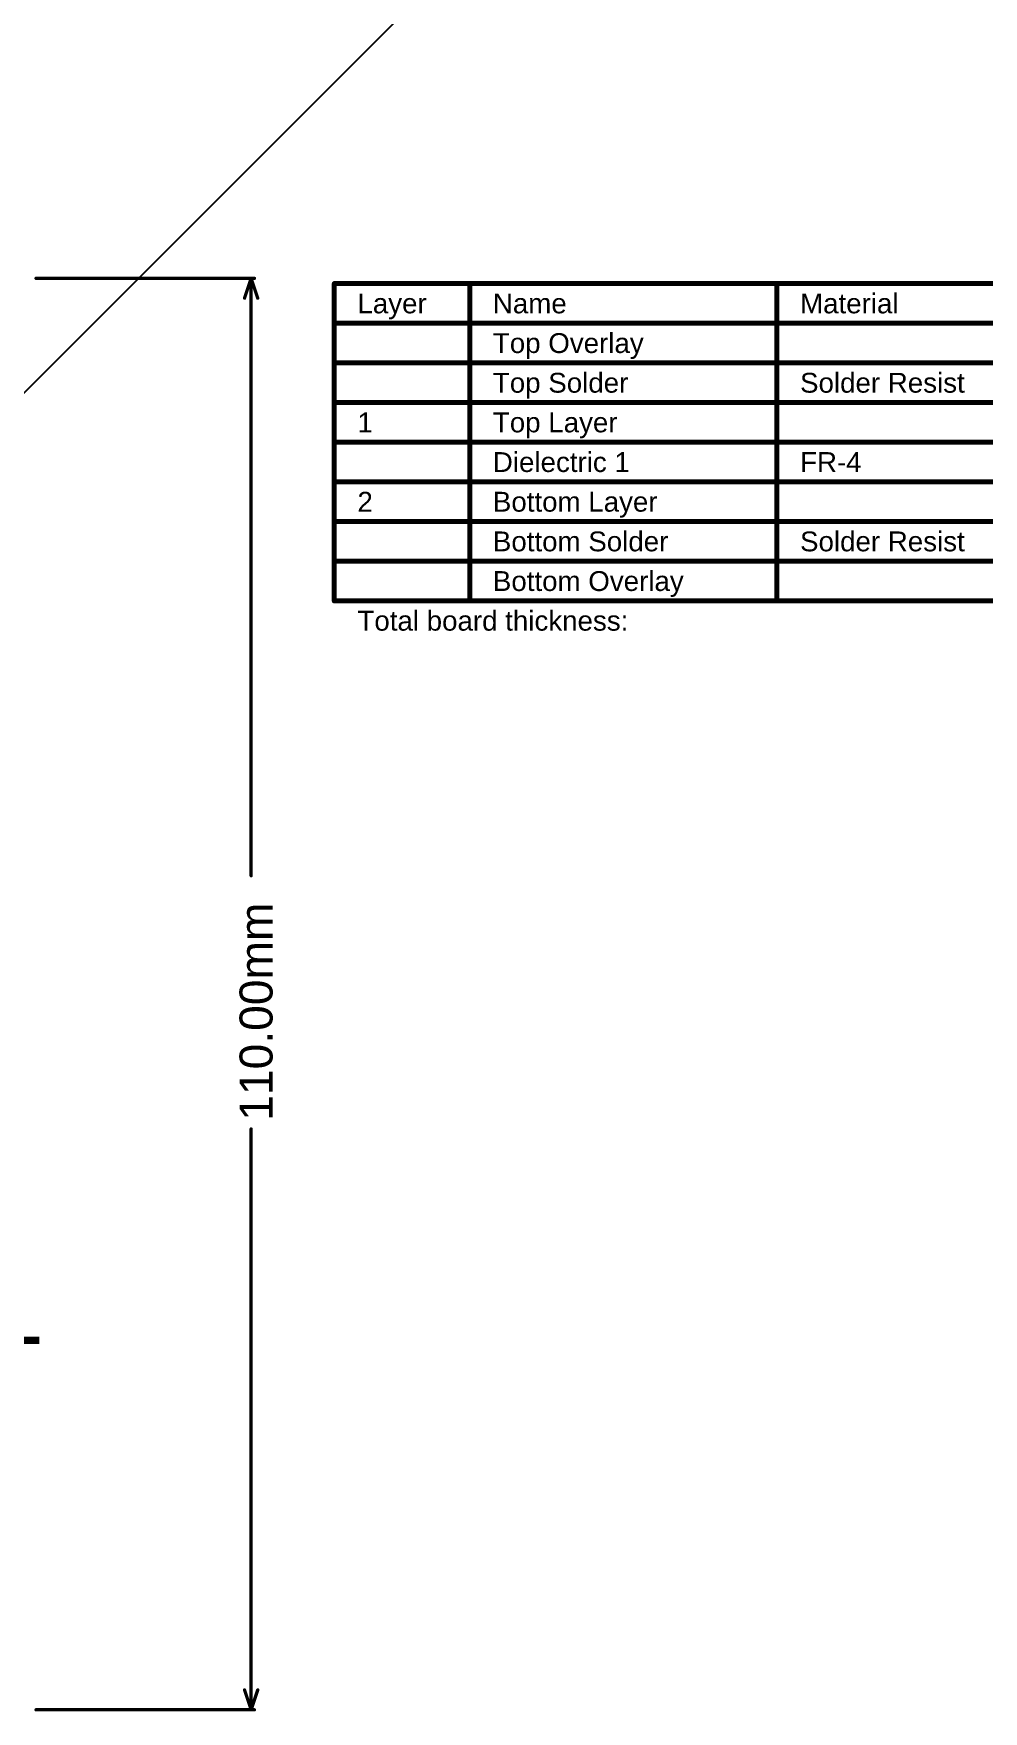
# Model space of a CAD drawing. Header units: inches. Extents: x 0 to 212, y 0 to 208.
# Drawn here: x 8.12 to 10.99, y -0.16 to 4.92 of the extents above; entities that cross this region are included whole.
import ezdxf

# ---------------------------------------------------------------- set-up
doc = ezdxf.new("R2010")
doc.units = ezdxf.units.IN
doc.header["$MEASUREMENT"] = 0
for name, color, linetype in [('Dimensions', 6, 'Continuous'), ('Fabrication', 76, 'Continuous'), ('Top Overlay', 2, 'Continuous'), ('Top Solder', 216, 'Continuous')]:
    doc.layers.add(name, color=color, linetype=linetype)
doc.styles.add('Arial', font='', dxfattribs={"height": 0.2})
doc.styles.add('Arial Black_Bold', font='', dxfattribs={"height": 0.2})
doc.styles.get('Arial').set_extended_font_data('Arial')
doc.styles.get('Arial Black_Bold').set_extended_font_data('Arial Black', bold=True)

# ---------------------------------------------------------------- blocks, each defined once
blk = doc.blocks.new('P____DI_3333_8_82')
at = {"layer": 'Top Solder'}
blk.add_line((0.004, 0.0488), (-204.7636, 204.757), dxfattribs=at)

msp = doc.modelspace()

# ---------------------------------------------------------------- linework, layer by layer
at = {"layer": 'Dimensions'}
for points in [[(8.1249, 4.1769, 0.01, 0.01, 0), (8.7859, 4.1769, 0.01, 0.01, 0)], [(8.7559, 4.1169, 0.01, 0.01, 0), (8.7759, 4.1769, 0.01, 0.01, 0)], [(8.7759, 4.1769, 0.01, 0.01, 0), (8.7959, 4.1169, 0.01, 0.01, 0)], [(8.7759, 2.3697, 0.01, 0.01, 0), (8.7759, 4.1769, 0.01, 0.01, 0)], [(8.7759, -0.1538, 0.01, 0.01, 0), (8.7759, 1.6033, 0.01, 0.01, 0)], [(8.7559, -0.0938, 0.01, 0.01, 0), (8.7759, -0.1538, 0.01, 0.01, 0)], [(8.7759, -0.1538, 0.01, 0.01, 0), (8.7959, -0.0938, 0.01, 0.01, 0)], [(8.1249, -0.1538, 0.01, 0.01, 0), (8.7859, -0.1538, 0.01, 0.01, 0)]]:
    msp.add_lwpolyline(points, format="xyseb", dxfattribs=at)
for points in [[(8.1224, 4.1769, 0.005, 0.005, 1), (8.1274, 4.1769, 0.005, 0.005, 1)], [(8.7734, 4.1769, 0.005, 0.005, 1), (8.7784, 4.1769, 0.005, 0.005, 1)], [(8.7734, 4.1769, 0.005, 0.005, 1), (8.7784, 4.1769, 0.005, 0.005, 1)], [(8.7734, 4.1769, 0.005, 0.005, 1), (8.7784, 4.1769, 0.005, 0.005, 1)], [(8.7834, 4.1769, 0.005, 0.005, 1), (8.7884, 4.1769, 0.005, 0.005, 1)], [(8.7534, 4.1169, 0.005, 0.005, 1), (8.7584, 4.1169, 0.005, 0.005, 1)], [(8.7934, 4.1169, 0.005, 0.005, 1), (8.7984, 4.1169, 0.005, 0.005, 1)], [(8.7734, 2.3697, 0.005, 0.005, 1), (8.7784, 2.3697, 0.005, 0.005, 1)], [(8.7734, 1.6033, 0.005, 0.005, 1), (8.7784, 1.6033, 0.005, 0.005, 1)], [(8.7534, -0.0938, 0.005, 0.005, 1), (8.7584, -0.0938, 0.005, 0.005, 1)], [(8.7934, -0.0938, 0.005, 0.005, 1), (8.7984, -0.0938, 0.005, 0.005, 1)], [(8.1224, -0.1538, 0.005, 0.005, 1), (8.1274, -0.1538, 0.005, 0.005, 1)], [(8.7734, -0.1538, 0.005, 0.005, 1), (8.7784, -0.1538, 0.005, 0.005, 1)], [(8.7734, -0.1538, 0.005, 0.005, 1), (8.7784, -0.1538, 0.005, 0.005, 1)], [(8.7734, -0.1538, 0.005, 0.005, 1), (8.7784, -0.1538, 0.005, 0.005, 1)], [(8.7834, -0.1538, 0.005, 0.005, 1), (8.7884, -0.1538, 0.005, 0.005, 1)]]:
    msp.add_lwpolyline(points, format="xyseb", close=True, dxfattribs=at)
at = {"layer": 'Fabrication'}
for points in [[(9.0276, 4.161, 0.015, 0.015, 0), (13.5664, 4.161, 0.015, 0.015, 0)], [(9.0276, 3.201, 0.015, 0.015, 0), (9.0276, 4.161, 0.015, 0.015, 0)], [(9.4375, 3.201, 0.015, 0.015, 0), (9.4375, 4.161, 0.015, 0.015, 0)], [(10.3672, 3.201, 0.015, 0.015, 0), (10.3672, 4.161, 0.015, 0.015, 0)], [(9.0276, 4.041, 0.015, 0.015, 0), (13.5664, 4.041, 0.015, 0.015, 0)], [(9.0276, 3.921, 0.015, 0.015, 0), (9.4375, 3.921, 0.015, 0.015, 0)], [(9.4375, 3.921, 0.015, 0.015, 0), (10.3672, 3.921, 0.015, 0.015, 0)], [(10.3672, 3.921, 0.015, 0.015, 0), (11.227, 3.921, 0.015, 0.015, 0)], [(9.0276, 3.801, 0.015, 0.015, 0), (9.4375, 3.801, 0.015, 0.015, 0)], [(9.4375, 3.801, 0.015, 0.015, 0), (10.3672, 3.801, 0.015, 0.015, 0)], [(10.3672, 3.801, 0.015, 0.015, 0), (11.227, 3.801, 0.015, 0.015, 0)], [(9.0276, 3.681, 0.015, 0.015, 0), (9.4375, 3.681, 0.015, 0.015, 0)], [(9.4375, 3.681, 0.015, 0.015, 0), (10.3672, 3.681, 0.015, 0.015, 0)], [(10.3672, 3.681, 0.015, 0.015, 0), (11.227, 3.681, 0.015, 0.015, 0)], [(9.0276, 3.561, 0.015, 0.015, 0), (9.4375, 3.561, 0.015, 0.015, 0)], [(9.4375, 3.561, 0.015, 0.015, 0), (10.3672, 3.561, 0.015, 0.015, 0)], [(10.3672, 3.561, 0.015, 0.015, 0), (11.227, 3.561, 0.015, 0.015, 0)], [(9.0276, 3.441, 0.015, 0.015, 0), (9.4375, 3.441, 0.015, 0.015, 0)], [(9.4375, 3.441, 0.015, 0.015, 0), (10.3672, 3.441, 0.015, 0.015, 0)], [(10.3672, 3.441, 0.015, 0.015, 0), (11.227, 3.441, 0.015, 0.015, 0)], [(9.0276, 3.321, 0.015, 0.015, 0), (9.4375, 3.321, 0.015, 0.015, 0)], [(9.4375, 3.321, 0.015, 0.015, 0), (10.3672, 3.321, 0.015, 0.015, 0)], [(10.3672, 3.321, 0.015, 0.015, 0), (11.227, 3.321, 0.015, 0.015, 0)], [(9.0276, 3.201, 0.015, 0.015, 0), (9.4375, 3.201, 0.015, 0.015, 0)], [(9.4375, 3.201, 0.015, 0.015, 0), (10.3672, 3.201, 0.015, 0.015, 0)], [(10.3672, 3.201, 0.015, 0.015, 0), (11.227, 3.201, 0.015, 0.015, 0)]]:
    msp.add_lwpolyline(points, format="xyseb", dxfattribs=at)
for points in [[(9.0238, 4.161, 0.0075, 0.0075, 1), (9.0313, 4.161, 0.0075, 0.0075, 1)], [(9.0238, 4.161, 0.0075, 0.0075, 1), (9.0313, 4.161, 0.0075, 0.0075, 1)], [(9.4337, 4.161, 0.0075, 0.0075, 1), (9.4412, 4.161, 0.0075, 0.0075, 1)], [(10.3635, 4.161, 0.0075, 0.0075, 1), (10.371, 4.161, 0.0075, 0.0075, 1)], [(9.0238, 4.041, 0.0075, 0.0075, 1), (9.0313, 4.041, 0.0075, 0.0075, 1)], [(9.0238, 3.921, 0.0075, 0.0075, 1), (9.0313, 3.921, 0.0075, 0.0075, 1)], [(9.4337, 3.921, 0.0075, 0.0075, 1), (9.4412, 3.921, 0.0075, 0.0075, 1)], [(9.4337, 3.921, 0.0075, 0.0075, 1), (9.4412, 3.921, 0.0075, 0.0075, 1)], [(10.3635, 3.921, 0.0075, 0.0075, 1), (10.371, 3.921, 0.0075, 0.0075, 1)], [(10.3635, 3.921, 0.0075, 0.0075, 1), (10.371, 3.921, 0.0075, 0.0075, 1)], [(9.0238, 3.801, 0.0075, 0.0075, 1), (9.0313, 3.801, 0.0075, 0.0075, 1)], [(9.4337, 3.801, 0.0075, 0.0075, 1), (9.4412, 3.801, 0.0075, 0.0075, 1)], [(9.4337, 3.801, 0.0075, 0.0075, 1), (9.4412, 3.801, 0.0075, 0.0075, 1)], [(10.3635, 3.801, 0.0075, 0.0075, 1), (10.371, 3.801, 0.0075, 0.0075, 1)], [(10.3635, 3.801, 0.0075, 0.0075, 1), (10.371, 3.801, 0.0075, 0.0075, 1)], [(9.0238, 3.681, 0.0075, 0.0075, 1), (9.0313, 3.681, 0.0075, 0.0075, 1)], [(9.4337, 3.681, 0.0075, 0.0075, 1), (9.4412, 3.681, 0.0075, 0.0075, 1)], [(9.4337, 3.681, 0.0075, 0.0075, 1), (9.4412, 3.681, 0.0075, 0.0075, 1)], [(10.3635, 3.681, 0.0075, 0.0075, 1), (10.371, 3.681, 0.0075, 0.0075, 1)], [(10.3635, 3.681, 0.0075, 0.0075, 1), (10.371, 3.681, 0.0075, 0.0075, 1)], [(9.0238, 3.561, 0.0075, 0.0075, 1), (9.0313, 3.561, 0.0075, 0.0075, 1)], [(9.4337, 3.561, 0.0075, 0.0075, 1), (9.4412, 3.561, 0.0075, 0.0075, 1)], [(9.4337, 3.561, 0.0075, 0.0075, 1), (9.4412, 3.561, 0.0075, 0.0075, 1)], [(10.3635, 3.561, 0.0075, 0.0075, 1), (10.371, 3.561, 0.0075, 0.0075, 1)], [(10.3635, 3.561, 0.0075, 0.0075, 1), (10.371, 3.561, 0.0075, 0.0075, 1)], [(9.0238, 3.441, 0.0075, 0.0075, 1), (9.0313, 3.441, 0.0075, 0.0075, 1)], [(9.4337, 3.441, 0.0075, 0.0075, 1), (9.4412, 3.441, 0.0075, 0.0075, 1)], [(9.4337, 3.441, 0.0075, 0.0075, 1), (9.4412, 3.441, 0.0075, 0.0075, 1)], [(10.3635, 3.441, 0.0075, 0.0075, 1), (10.371, 3.441, 0.0075, 0.0075, 1)], [(10.3635, 3.441, 0.0075, 0.0075, 1), (10.371, 3.441, 0.0075, 0.0075, 1)], [(9.0238, 3.321, 0.0075, 0.0075, 1), (9.0313, 3.321, 0.0075, 0.0075, 1)], [(9.4337, 3.321, 0.0075, 0.0075, 1), (9.4412, 3.321, 0.0075, 0.0075, 1)], [(9.4337, 3.321, 0.0075, 0.0075, 1), (9.4412, 3.321, 0.0075, 0.0075, 1)], [(10.3635, 3.321, 0.0075, 0.0075, 1), (10.371, 3.321, 0.0075, 0.0075, 1)], [(10.3635, 3.321, 0.0075, 0.0075, 1), (10.371, 3.321, 0.0075, 0.0075, 1)], [(9.0238, 3.201, 0.0075, 0.0075, 1), (9.0313, 3.201, 0.0075, 0.0075, 1)], [(9.0238, 3.201, 0.0075, 0.0075, 1), (9.0313, 3.201, 0.0075, 0.0075, 1)], [(9.4337, 3.201, 0.0075, 0.0075, 1), (9.4412, 3.201, 0.0075, 0.0075, 1)], [(9.4337, 3.201, 0.0075, 0.0075, 1), (9.4412, 3.201, 0.0075, 0.0075, 1)], [(9.4337, 3.201, 0.0075, 0.0075, 1), (9.4412, 3.201, 0.0075, 0.0075, 1)], [(10.3635, 3.201, 0.0075, 0.0075, 1), (10.371, 3.201, 0.0075, 0.0075, 1)], [(10.3635, 3.201, 0.0075, 0.0075, 1), (10.371, 3.201, 0.0075, 0.0075, 1)], [(10.3635, 3.201, 0.0075, 0.0075, 1), (10.371, 3.201, 0.0075, 0.0075, 1)]]:
    msp.add_lwpolyline(points, format="xyseb", close=True, dxfattribs=at)

# ---------------------------------------------------------------- block references
at = {"rotation": 270}
msp.add_blockref('P____DI_3333_8_82', (7.3544, 3.1487), dxfattribs=at)

# ---------------------------------------------------------------- texts
at = {"layer": 'Dimensions', "style": 'Arial'}
msp.add_text('110.00mm', height=0.1, rotation=90, dxfattribs=at).set_placement((8.8408, 1.6283))
at = {"layer": 'Fabrication', "style": 'Arial'}
for s, p in [('Layer', (9.0976, 4.071)), ('Name', (9.5075, 4.071)), ('Material', (10.4372, 4.071)), ('Top Overlay', (9.5075, 3.951)), ('Top Solder', (9.5075, 3.831)), ('Solder Resist', (10.4372, 3.831)), ('1', (9.0976, 3.711)), ('Top Layer', (9.5075, 3.711)), ('Dielectric 1', (9.5075, 3.591)), ('FR-4', (10.4372, 3.591)), ('2', (9.0976, 3.471)), ('Bottom Layer', (9.5075, 3.471)), ('Bottom Solder', (9.5075, 3.351)), ('Solder Resist', (10.4372, 3.351)), ('Bottom Overlay', (9.5075, 3.231)), ('Total board thickness:', (9.0976, 3.111))]:
    msp.add_text(s, height=0.06, dxfattribs=at).set_placement(p)
at = {"layer": 'Top Overlay', "style": 'Arial Black_Bold'}
msp.add_text('220VAC - INPUT', height=0.14, rotation=360, dxfattribs=at).set_placement((6.4207, 0.8354))

doc.saveas('drawing.dxf')
